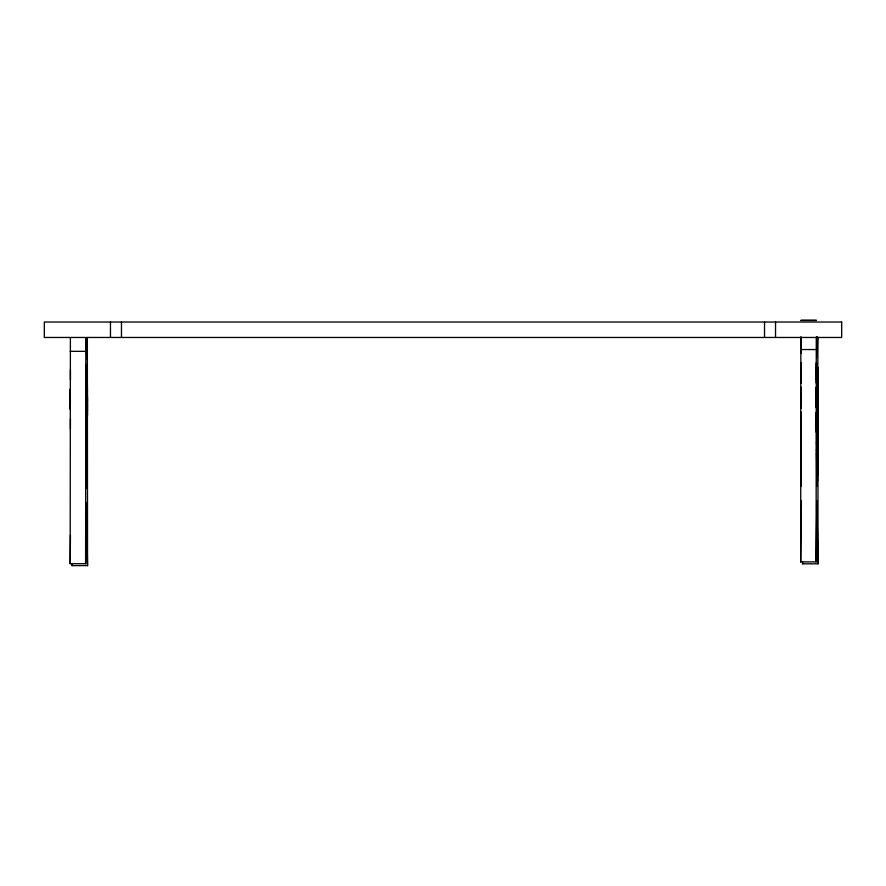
<?xml version="1.0" encoding="UTF-8"?>
<svg xmlns="http://www.w3.org/2000/svg" width="886" height="886" viewBox="0 0 886 886"><rect width="100%" height="100%" fill="white"/><g stroke="black" fill="none" stroke-linecap="round" stroke-linejoin="round"><path stroke-width="1.33" d="M70.238 399.121L70.315 388.91L70.315 409.487L70.393 399.276M85.721 402.388L85.732 397.371M85.82 396.607L85.743 388.91L85.743 409.487L85.82 401.934M85.853 371.954L85.931 384.978L86.008 377.425M85.942 381.312L85.931 364.401L85.864 369.473M86.108 445.149L86.175 453.123L86.175 449.014L86.163 450.52M86.385 451.018L86.374 449.235L86.274 473.8L86.152 460.31M86.44 451.339L86.274 488.208L86.141 455.825M86.795 451.694L86.75 443.653M87.083 467.985L86.972 474.497L86.85 457.386L86.762 467.099M87.016 400.461L87.027 392.487M87.138 452.037L87.171 467.498M86.883 432.18L86.972 429.223L87.072 446.322L87.171 436.632M87.083 394.68L87.349 402.842L87.36 401.081L87.149 402.654L87.16 401.635M87.193 460.078L87.193 444.096M87.227 414.327C87.271 419.709 87.216 408.424 87.26 413.817M87.415 406.718L87.349 398.755L87.36 400.55M87.238 387.581C87.26 392.587 87.271 383.727 87.238 386.052M816.349 370.16L816.427 383.184L816.504 375.631M816.427 379.518L816.427 362.607L816.36 367.679M816.549 441.162L816.67 451.339L816.648 449.8M816.748 463.001C816.792 468.384 816.737 457.11 816.781 462.503M816.759 436.255C816.792 441.638 816.737 430.352 816.781 435.746M817.191 398.346L817.08 383.837L817.169 407.172M816.903 449.512L816.77 486.414L816.538 453.732M817.235 441.859L817.257 465.305M817.313 455.681L817.457 472.703L817.346 465.958M817.501 463.821L817.568 455.814L817.623 472.061M817.689 458.284L817.623 408.047M817.723 412.533C817.767 417.926 817.712 406.63 817.756 412.023M817.623 399.32L817.645 400.86L817.778 367.402L817.878 394.248M817.734 385.787C817.767 391.169 817.712 379.884 817.756 385.277M817.878 399.043L817.745 429.765L817.623 425.524M818.011 399.785L818 389.862M70.437 337.699A94.913 0.709 -90 0 0 70.393 338.142L70.182 563.695L85.61 563.695L86.352 502.727M85.887 337.61L85.876 337.699A94.913 0.709 90 0 0 85.831 338.142L85.61 563.695M85.732 401.723L85.754 399.763M85.732 396.419L85.754 394.669M86.496 408.656L86.429 401.48M87.016 460.709L87.005 473.766M87.492 411.182L87.515 396.585M800.855 336.99L800.678 561.901L816.106 561.901L816.848 500.933M816.283 336.99L816.106 561.901M816.394 427.728L816.416 415.711L816.46 427.794M816.992 406.862L817.014 399.963M817.988 409.387L818.011 402.244M70.437 369.473L70.437 379.762M70.426 418.856L70.426 429.145M85.953 369.285L85.942 376.284L85.898 369.229M85.997 429.278L86.008 421.481M86.186 404.78L86.319 396.673M86.141 446.245L86.13 439.711M86.684 403.872L86.584 414.438L86.629 392.432M86.485 396.197L86.584 385.631L86.817 406.441L86.861 401.912M86.418 462.636L86.44 457.187M86.739 398.589L86.784 394.06L86.784 404.348L86.784 396.12L86.85 400.295M86.773 436.233L86.85 446.112M87.138 400.051L87.149 398.545L87.027 408.457M87.116 395.776L87.049 385.067M87.47 415.589L87.382 405.622M816.216 399.508L816.216 394.215M816.316 400.14L816.239 407.693L816.227 401.004M816.449 367.502L816.438 374.49L816.383 367.435M816.637 444.451L816.571 433.741M816.682 402.986L816.615 387.481L816.881 404.215L816.914 402.443M816.659 448.726L816.67 447.22L816.682 448.759M817.357 400.118L817.313 404.647L817.28 392.265L817.08 412.643L817.036 395.909M816.914 460.842L816.903 454.308M817.623 398.257L817.645 396.751L817.601 410.074M817.612 393.982L817.601 387.437M817.878 403.828L817.867 415.036M70.437 535.399L70.182 563.695M86.152 441.793L86.152 435.048M86.429 402.964L86.385 406.01L86.507 389.774M86.518 401.757L86.54 397.703M86.817 440.397L86.806 429.876M87.105 389.231L87.282 369.196L87.415 400.871M87.127 391.313L87.249 378.067L87.349 387.703M87.016 459.9L87.072 457.608L87.127 473.855M87.371 410.074L87.249 423.331L87.127 409.841M87.393 412.167L87.249 431.56L87.127 427.318M801.387 393.617L801.177 408.058L801.177 387.481L801.254 397.847M816.316 397.482L816.239 387.116L816.261 403.651L816.25 402.366M816.648 439.999L816.77 418.513L816.903 444.717M816.892 465.504L816.892 458.76M817.302 428.082L817.346 444.318L817.468 427.44L817.545 430.552M817.313 438.603L817.468 419.2L817.579 423.453M817.623 389.53L817.745 376.273L817.889 387.736M817.601 468.395L817.612 461.54M816.227 399.464L816.25 397.969M817.047 400.35L817.003 387.979M85.986 431.404L85.931 434.361L85.931 413.784L85.997 418.989M86.319 395.4L86.352 393.628L86.407 394.514M86.175 437.972L86.274 428.536L86.374 438.171M86.374 464.364L86.274 469.691L86.175 464.164M86.85 435.735L86.972 420.994L87.083 425.247M87.105 470.189L86.961 482.726L86.817 463.035M816.67 436.189L816.77 426.742L816.87 436.377M816.87 462.57L816.77 472.016L816.648 458.516M817.645 385.709L817.745 380.382L817.867 389.762M817.346 433.941L817.424 428.159L817.424 434.616M817.844 412.101L817.745 421.537L817.645 411.901M817.579 466.191L817.457 480.932L817.324 468.118M86.662 389.929L86.584 392.83L86.518 389.065M86.385 453.178L86.385 451.55L86.374 453.167M817.158 388.134L817.158 408.501M86.606 391.579L86.651 389.131M816.814 397.98L816.881 393.927M86.208 435.059L86.274 432.645L86.396 442.025M87.182 384.59L87.249 382.176L87.315 384.723M86.872 429.488L86.972 426.144L87.094 435.978M87.315 416.808L87.249 419.222L87.149 413.696M87.061 474.231L86.972 477.587L86.872 474.043M816.704 433.265L816.77 430.862L816.837 433.409M817.368 427.694L817.468 424.35L817.557 427.894M816.837 465.482L816.77 467.897L816.637 454.042M817.811 415.013L817.745 417.428L817.667 414.87M817.557 472.448L817.457 475.793L817.368 472.249M817.545 469.757L817.501 471.983L817.501 465.527M816.87 451.517L816.881 449.756L816.859 451.373M817.147 387.337L817.08 391.036L817.014 387.282M87.293 339.061L87.304 339.139A102.942 0.775 90 0 1 87.349 339.681L87.537 565.622L72.109 565.622L72.143 564.814M817.789 337.267L817.8 337.344A102.942 0.775 -90 0 1 817.844 337.887L818.033 563.828L802.605 563.828L802.638 563.02M801.365 485.827L801.332 486.414L801.343 418.513L801.398 419.621M817.59 337.123L817.257 357.257L816.604 337.09M800.678 561.901L801.42 500.933M87.116 338.829L86.762 359.051L86.075 337.854M86.861 446.112L86.928 429.954M817.623 444.373L817.512 441.317M800.689 349.549L816.117 349.549M70.193 351.343L85.621 351.343M816.859 500.955L818.033 563.828M86.363 502.739L87.537 565.622M85.743 404.082L85.732 403.252M802.605 563.828L802.539 562.034M72.109 565.622L72.043 563.828M816.25 396.884L816.216 395.234M85.754 398.678L85.721 397.028M801.177 337.09L801.387 353.193M87.016 430.042L87.049 432.346M86.883 471.385L86.928 473.689M86.606 394.979L86.662 410.296M817.623 428.403L817.634 437.374M817.125 396.108L817.158 404.769M816.992 405.345L817.003 408.346M817.313 461.241L817.302 471.729M816.36 427.362L816.427 432.567L816.427 411.99L816.349 424.87M801.387 402.344L801.365 397.969M87.371 384.812L87.371 391.557M87.116 440.696L87.116 405.356M86.629 397.903L86.673 408.967M86.507 410.14L86.474 399.929M86.806 464.552L86.806 473.523M816.604 397.77L816.571 391.922L816.604 408.058L816.538 397.692M816.615 397.958L816.648 404.027M86.108 399.553L86.075 393.716L86.119 409.853L86.119 389.275L86.197 399.641M86.119 399.752L86.152 405.821M85.721 403.673L85.765 405.445L85.743 393.395L85.82 399.276M817.667 434.838L817.645 443.598M817.545 414.139L817.512 398.678M816.97 434.14L816.936 443.687M816.172 402.477L816.161 397.327M87.393 389.53L87.382 396.042M86.407 446.511L86.274 420.307L86.053 460.067M817.911 393.207L817.911 399.077M817.689 442.302L817.689 450.298M817.501 436.399L817.512 440.353M817.235 449.844L817.235 457.84M816.992 441.616L817.003 449.612M816.538 449.147L816.604 455.072M816.205 400.594L816.205 401.28M86.739 451.627L86.739 459.624M86.496 443.399L86.507 451.406M85.732 402.233L85.721 403.075M775.538 322.028L775.538 337.466M764.529 322.028L764.529 337.466M121.471 322.028L121.471 337.466M110.462 322.028L110.462 337.466M86.263 464.264C86.274 470.798 86.307 459.037 86.263 464.264M86.263 437.507C86.285 444.041 86.307 432.29 86.263 437.507M86.385 395.721L86.385 403.95L86.385 395.721M800.734 394.669L800.811 407.693L800.811 387.116L800.734 394.669M800.911 419.543L800.988 432.567L800.988 411.99L800.911 419.543M800.922 370.16L800.988 383.184L800.999 362.607L800.922 370.16M817.28 394.325L817.28 402.554L817.28 394.325M85.92 417.505L85.898 429.522L85.931 417.516M816.859 448.67L816.87 447.441L816.859 448.67M817.856 399.287L817.844 401.048L817.822 399.254M817.833 398.202L817.844 396.972L817.833 398.202M816.394 320.378L800.955 320.378L816.394 320.378M841.689 322.028L44.311 322.028L44.311 337.466L841.689 337.466L841.689 322.028"/></g></svg>
